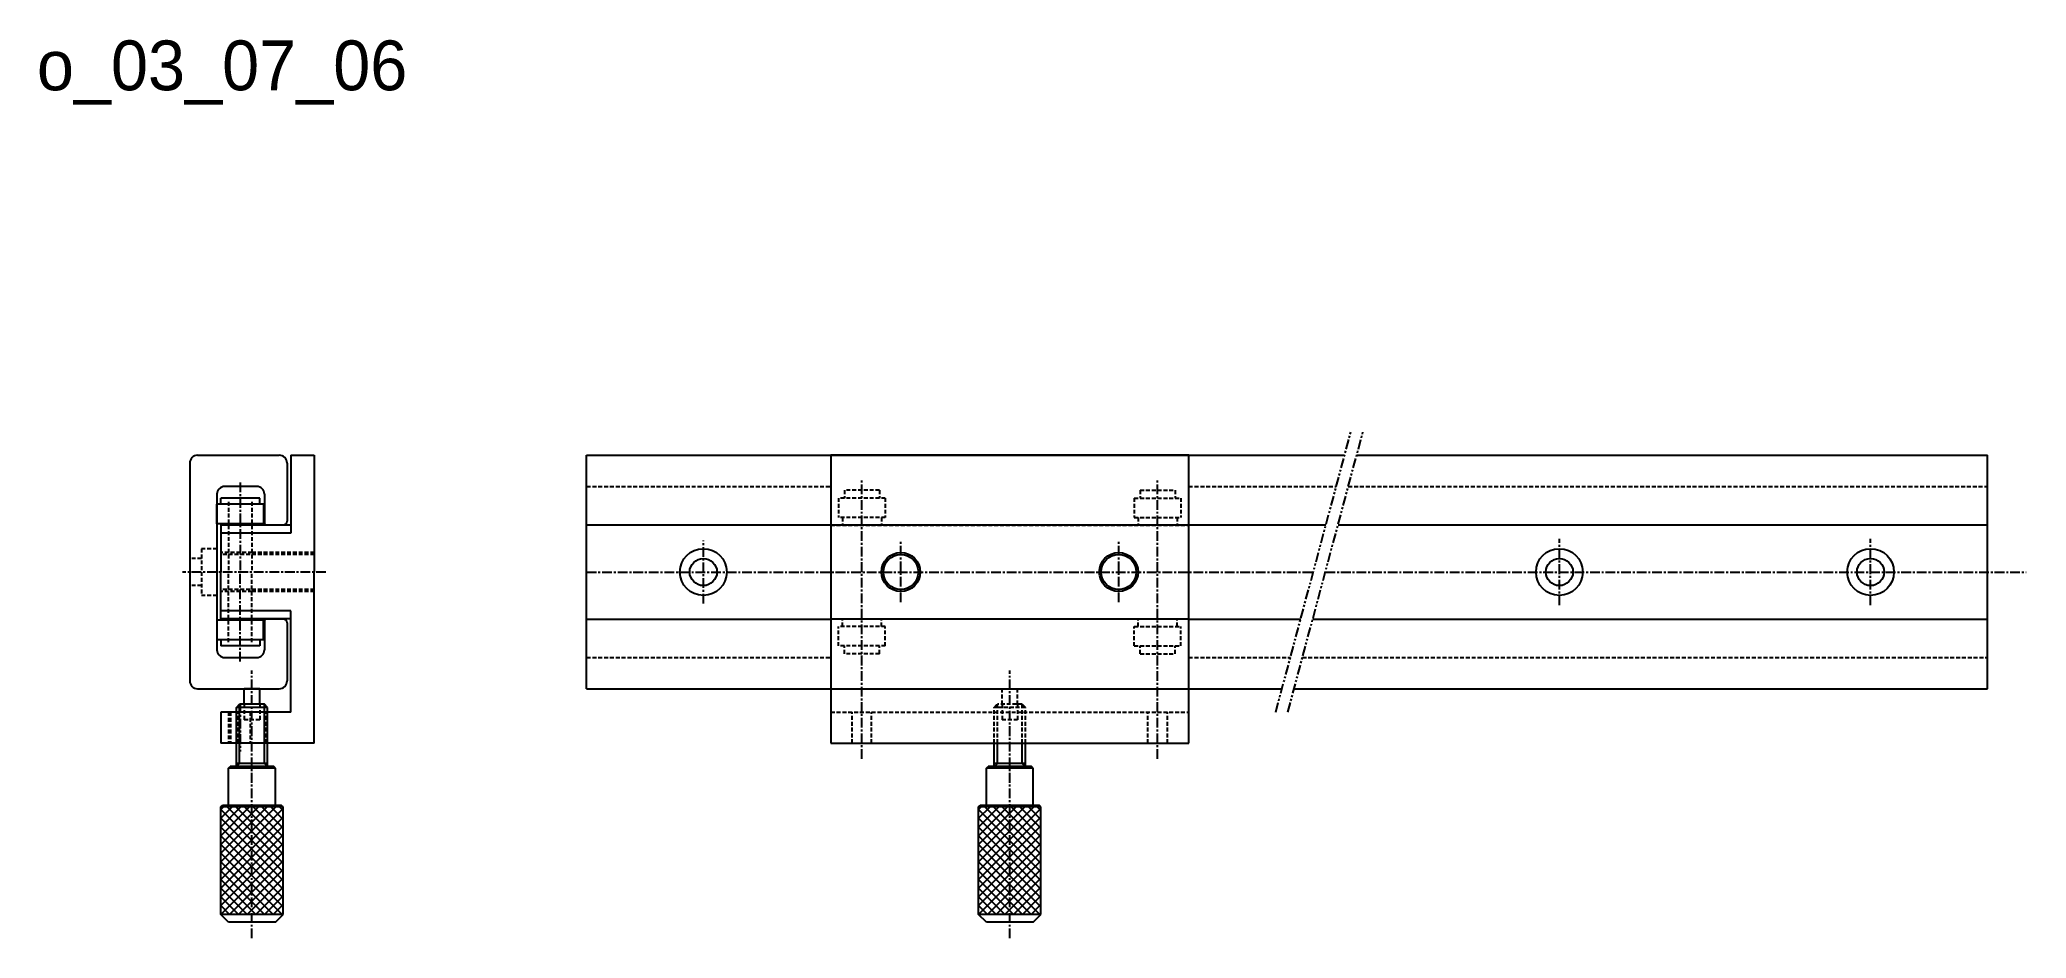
# Model space of a CAD drawing. Extents: x 97 to 352, y 413 to 529.
import ezdxf

# ---------------------------------------------------------------- set-up
doc = ezdxf.new("R2010")
doc.units = 0
for name, pattern in [('CENTER', [2, 1.25, -0.25, 0.25, -0.25]), ('DASHED', [0.75, 0.5, -0.25]), ('PHANTOM', [2.5, 1.25, -0.25, 0.25, -0.25, 0.25, -0.25])]:
    doc.linetypes.add(name, pattern=pattern)
doc.layers.get('0').update_dxf_attribs({"linetype": 'CONTINUOUS'})
doc.layers.add('CENTER', color=1, linetype='CENTER')
doc.styles.add('MSゴシック', font='txt')

# ---------------------------------------------------------------- blocks, each defined once
blk = doc.blocks.new('*U2')
at = {"color": 7, "linetype": 'CONTINUOUS', "style": 'MSゴシック'}
blk.add_text('o_03_07_06', height=6.4, dxfattribs=at).set_placement((46.56, 522.13))
blk = doc.blocks.new('*X3')
at = {"color": 0, "linetype": 'CONTINUOUS'}
for p, q in [((120.03, 422.94), (127.1, 430.01)), ((120.03, 424.07), (125.97, 430.01)), ((120.03, 425.19), (124.85, 430.01)), ((120.03, 426.31), (123.73, 430.01)), ((120.03, 427.43), (122.61, 430.01)), ((120.03, 428.56), (121.48, 430.01)), ((120.03, 429.68), (120.36, 430.01)), ((120.03, 421.82), (128.03, 429.82)), ((120.03, 429.68), (128.03, 421.68)), ((120.82, 430.01), (128.03, 422.8)), ((121.95, 430.01), (128.03, 423.93)), ((123.07, 430.01), (128.03, 425.05)), ((124.19, 430.01), (128.03, 426.17)), ((125.31, 430.01), (128.03, 427.29)), ((126.44, 430.01), (128.03, 428.42)), ((127.56, 430.01), (128.03, 429.54)), ((120.03, 420.7), (128.03, 428.7)), ((120.03, 428.56), (128.03, 420.56)), ((120.03, 419.58), (128.03, 427.58)), ((120.03, 427.43), (128.03, 419.43)), ((120.03, 418.45), (128.03, 426.45)), ((120.03, 426.31), (128.03, 418.31)), ((120.03, 417.33), (128.03, 425.33)), ((120.03, 425.19), (128.03, 417.19)), ((120.03, 416.21), (128.03, 424.21)), ((120.03, 424.07), (127.89, 416.21)), ((120.03, 422.94), (126.77, 416.21)), ((120.03, 421.82), (125.64, 416.21)), ((121.15, 416.21), (128.03, 423.09)), ((122.28, 416.21), (128.03, 421.96)), ((120.03, 420.7), (124.52, 416.21)), ((120.03, 419.58), (123.4, 416.21)), ((123.4, 416.21), (128.03, 420.84)), ((124.52, 416.21), (128.03, 419.72)), ((120.03, 418.45), (122.28, 416.21)), ((120.03, 417.33), (121.15, 416.21)), ((125.64, 416.21), (128.03, 418.6)), ((126.77, 416.21), (128.03, 417.47)), ((127.89, 416.21), (128.03, 416.35))]:
    blk.add_line(p, q, dxfattribs=at)
blk = doc.blocks.new('*X4')
at = {"color": 0, "linetype": 'CONTINUOUS'}
for p, q in [((217.41, 422.94), (224.48, 430.01)), ((217.41, 424.07), (223.36, 430.01)), ((217.41, 425.19), (222.23, 430.01)), ((217.41, 426.31), (221.11, 430.01)), ((217.41, 427.43), (219.99, 430.01)), ((217.41, 428.56), (218.87, 430.01)), ((217.41, 429.68), (217.74, 430.01)), ((217.41, 421.82), (225.41, 429.82)), ((217.41, 429.68), (225.41, 421.68)), ((218.21, 430.01), (225.41, 422.8)), ((219.33, 430.01), (225.41, 423.93)), ((220.45, 430.01), (225.41, 425.05)), ((221.57, 430.01), (225.41, 426.17)), ((222.7, 430.01), (225.41, 427.29)), ((223.82, 430.01), (225.41, 428.42)), ((224.94, 430.01), (225.41, 429.54)), ((217.41, 420.7), (225.41, 428.7)), ((217.41, 428.56), (225.41, 420.56)), ((217.41, 419.58), (225.41, 427.58)), ((217.41, 427.43), (225.41, 419.43)), ((217.41, 418.45), (225.41, 426.45)), ((217.41, 426.31), (225.41, 418.31)), ((217.41, 417.33), (225.41, 425.33)), ((217.41, 425.19), (225.41, 417.19)), ((217.41, 416.21), (225.41, 424.21)), ((217.41, 424.07), (225.27, 416.21)), ((217.41, 422.94), (224.15, 416.21)), ((217.41, 421.82), (223.03, 416.21)), ((218.54, 416.21), (225.41, 423.09)), ((219.66, 416.21), (225.41, 421.96)), ((217.41, 420.7), (221.9, 416.21)), ((217.41, 419.58), (220.78, 416.21)), ((220.78, 416.21), (225.41, 420.84)), ((221.9, 416.21), (225.41, 419.72)), ((217.41, 418.45), (219.66, 416.21)), ((217.41, 417.33), (218.54, 416.21)), ((223.03, 416.21), (225.41, 418.6)), ((224.15, 416.21), (225.41, 417.47)), ((225.27, 416.21), (225.41, 416.35))]:
    blk.add_line(p, q, dxfattribs=at)

msp = doc.modelspace()

# ---------------------------------------------------------------- linework, layer by layer
at = {"color": 3, "linetype": 'PHANTOM'}
for p, q in [((255.59, 442.21), (265.24, 478.21)), ((257.14, 442.21), (266.79, 478.21))]:
    msp.add_line(p, q, dxfattribs=at)
at = {"color": 7, "linetype": 'CONTINUOUS'}
for p, q in [((117.03, 475.21), (127.53, 475.21)), ((129.03, 475.21), (129.03, 466.21)), ((129.03, 475.21), (132.03, 475.21)), ((132.03, 475.21), (132.03, 460.21)), ((167.03, 445.21), (167.03, 475.21)), ((167.03, 475.21), (264.43, 475.21)), ((244.41, 475.21), (198.41, 475.21)), ((198.41, 475.21), (198.41, 438.21)), ((244.41, 438.21), (244.41, 475.21)), ((265.98, 475.21), (347.03, 475.21)), ((347.03, 445.21), (347.03, 475.21)), ((116.03, 474.21), (116.03, 446.21)), ((128.53, 474.21), (128.53, 466.76)), ((119.53, 470.21), (119.53, 450.21)), ((124.63, 471.21), (120.53, 471.21)), ((125.63, 470.21), (125.63, 466.46)), ((125.53, 468.91), (119.53, 468.91)), ((119.53, 466.41), (119.53, 468.91)), ((120.03, 468.91), (120.03, 469.71)), ((125.03, 469.71), (120.03, 469.71)), ((125.03, 468.91), (125.03, 469.71)), ((125.53, 468.91), (125.53, 466.41)), ((125.53, 466.41), (119.53, 466.41)), ((120.03, 466.41), (120.03, 466.21)), ((125.03, 466.41), (120.03, 466.41)), ((120.03, 466.21), (120.03, 460.21)), ((129.03, 466.21), (120.03, 466.21)), ((129.03, 465.21), (120.03, 465.21)), ((125.03, 466.41), (125.03, 466.21)), ((125.83, 466.26), (128.03, 466.26)), ((129.03, 466.21), (129.03, 465.21)), ((167.03, 466.26), (198.41, 466.26)), ((198.41, 466.26), (244.41, 466.26)), ((244.41, 466.26), (262.03, 466.26)), ((263.59, 466.26), (347.03, 466.26)), ((120.03, 454.21), (120.03, 460.21)), ((132.03, 438.21), (132.03, 460.21)), ((129.03, 455.21), (120.03, 455.21)), ((129.03, 454.21), (129.03, 455.21)), ((125.53, 454.01), (119.53, 454.01)), ((119.53, 454.01), (119.53, 451.51)), ((120.03, 454.01), (120.03, 454.21)), ((129.03, 454.21), (120.03, 454.21)), ((125.03, 454.01), (120.03, 454.01)), ((125.03, 454.01), (125.03, 454.21)), ((125.53, 451.51), (125.53, 454.01)), ((125.63, 453.96), (125.63, 450.21)), ((128.03, 454.16), (125.83, 454.16)), ((128.53, 453.66), (128.53, 446.21)), ((129.03, 442.21), (129.03, 454.21)), ((167.03, 454.16), (198.41, 454.16)), ((244.41, 454.16), (198.41, 454.16)), ((244.41, 454.16), (258.79, 454.16)), ((260.34, 454.16), (347.03, 454.16)), ((125.53, 451.51), (119.53, 451.51)), ((120.03, 451.51), (120.03, 450.71)), ((125.03, 450.71), (120.03, 450.71)), ((125.03, 451.51), (125.03, 450.71)), ((120.53, 449.21), (124.63, 449.21)), ((117.03, 445.21), (127.53, 445.21)), ((123.03, 443.21), (123.03, 445.21)), ((125.03, 445.21), (123.03, 445.21)), ((125.03, 443.21), (125.03, 445.21)), ((167.03, 445.21), (198.41, 445.21)), ((198.41, 445.21), (244.41, 445.21)), ((244.41, 445.21), (256.39, 445.21)), ((257.95, 445.21), (347.03, 445.21)), ((129.03, 442.21), (120.03, 442.21)), ((120.03, 442.21), (120.03, 438.21)), ((122.03, 442.81), (122.43, 443.21)), ((122.03, 435.21), (122.03, 442.81)), ((126.03, 442.81), (122.03, 442.81)), ((122.43, 435.61), (122.43, 443.21)), ((125.63, 443.21), (122.43, 443.21)), ((125.63, 435.61), (125.63, 443.21)), ((126.03, 442.81), (125.63, 443.21)), ((126.03, 435.21), (126.03, 442.81)), ((132.03, 438.21), (120.03, 438.21)), ((198.41, 438.21), (244.41, 438.21)), ((219.41, 435.21), (219.41, 438.21)), ((219.81, 435.61), (219.81, 438.21)), ((223.01, 435.61), (223.01, 438.21)), ((223.41, 435.21), (223.41, 438.21)), ((121.03, 435.01), (121.23, 435.21)), ((121.03, 430.21), (121.03, 435.01)), ((127.03, 435.01), (121.03, 435.01)), ((126.83, 435.21), (121.23, 435.21)), ((126.03, 435.61), (122.03, 435.61)), ((122.03, 435.21), (122.43, 435.61)), ((126.03, 435.21), (125.63, 435.61)), ((127.03, 435.01), (126.83, 435.21)), ((127.03, 430.21), (127.03, 435.01)), ((218.41, 435.01), (218.61, 435.21)), ((218.41, 430.21), (218.41, 435.01)), ((224.41, 435.01), (218.41, 435.01)), ((224.21, 435.21), (218.61, 435.21)), ((223.41, 435.61), (219.41, 435.61)), ((219.41, 435.21), (219.81, 435.61)), ((223.41, 435.21), (223.01, 435.61)), ((224.41, 435.01), (224.21, 435.21)), ((224.41, 430.21), (224.41, 435.01)), ((120.03, 430.01), (120.23, 430.21)), ((128.03, 430.01), (120.03, 430.01)), ((120.03, 416.21), (120.03, 430.01)), ((127.83, 430.21), (120.23, 430.21)), ((128.03, 430.01), (127.83, 430.21)), ((128.03, 416.21), (128.03, 430.01)), ((217.41, 430.01), (217.61, 430.21)), ((225.41, 430.01), (217.41, 430.01)), ((217.41, 416.21), (217.41, 430.01)), ((225.21, 430.21), (217.61, 430.21)), ((225.41, 430.01), (225.21, 430.21)), ((225.41, 416.21), (225.41, 430.01)), ((128.03, 416.21), (120.03, 416.21)), ((121.03, 415.21), (120.03, 416.21)), ((127.03, 415.21), (128.03, 416.21)), ((225.41, 416.21), (217.41, 416.21)), ((218.41, 415.21), (217.41, 416.21)), ((224.41, 415.21), (225.41, 416.21)), ((127.03, 415.21), (121.03, 415.21)), ((224.41, 415.21), (218.41, 415.21))]:
    msp.add_line(p, q, dxfattribs=at)
at = {"color": 3, "linetype": 'DASHED'}
for p, q in [((167.03, 471.21), (198.41, 471.21)), ((204.66, 470.71), (200.16, 470.71)), ((200.16, 470.71), (200.16, 469.71)), ((204.66, 470.71), (204.66, 469.71)), ((238.16, 470.71), (242.66, 470.71)), ((238.16, 470.71), (238.16, 469.71)), ((242.66, 470.71), (242.66, 469.71)), ((244.41, 471.21), (263.36, 471.21)), ((264.91, 471.21), (347.03, 471.21)), ((121.03, 469.21), (121.03, 460.21)), ((124.03, 469.21), (124.03, 460.21)), ((199.41, 469.71), (199.41, 467.21)), ((205.41, 469.71), (199.41, 469.71)), ((205.41, 467.21), (199.41, 467.21)), ((199.91, 467.21), (199.91, 466.21)), ((204.91, 467.21), (204.91, 466.21)), ((205.41, 469.71), (205.41, 467.21)), ((237.41, 469.71), (243.41, 469.71)), ((237.41, 469.71), (237.41, 467.21)), ((237.41, 467.21), (243.41, 467.21)), ((237.91, 467.21), (237.91, 466.21)), ((242.91, 467.21), (242.91, 466.21)), ((243.41, 469.71), (243.41, 467.21)), ((198.41, 466.21), (244.41, 466.21)), ((117.53, 463.21), (117.53, 457.21)), ((119.53, 463.21), (117.53, 463.21)), ((124.03, 462.71), (120.03, 462.71)), ((132.03, 462.46), (120.03, 462.46)), ((132.03, 462.71), (124.03, 462.71)), ((117.53, 461.96), (116.03, 461.96)), ((121.03, 451.21), (121.03, 460.21)), ((124.03, 451.21), (124.03, 460.21)), ((117.53, 458.46), (116.03, 458.46)), ((119.53, 457.21), (117.53, 457.21)), ((132.03, 457.96), (120.03, 457.96)), ((124.03, 457.71), (120.03, 457.71)), ((132.03, 457.71), (124.03, 457.71)), ((198.41, 454.21), (244.41, 454.21)), ((199.41, 450.71), (199.41, 453.21)), ((205.41, 453.21), (199.41, 453.21)), ((199.91, 453.21), (199.91, 454.21)), ((204.91, 453.21), (204.91, 454.21)), ((205.41, 450.71), (205.41, 453.21)), ((237.41, 453.21), (243.41, 453.21)), ((237.41, 450.71), (237.41, 453.21)), ((237.91, 453.21), (237.91, 454.21)), ((242.91, 453.21), (242.91, 454.21)), ((243.41, 450.71), (243.41, 453.21)), ((205.41, 450.71), (199.41, 450.71)), ((200.16, 449.71), (200.16, 450.71)), ((204.66, 449.71), (200.16, 449.71)), ((204.66, 449.71), (204.66, 450.71)), ((237.41, 450.71), (243.41, 450.71)), ((238.16, 449.71), (238.16, 450.71)), ((238.16, 449.71), (242.66, 449.71)), ((242.66, 449.71), (242.66, 450.71)), ((167.03, 449.21), (198.41, 449.21)), ((244.41, 449.21), (257.47, 449.21)), ((259.02, 449.21), (347.03, 449.21)), ((220.41, 443.21), (220.41, 445.21)), ((220.41, 445.21), (222.41, 445.21)), ((222.41, 443.21), (222.41, 445.21)), ((121.03, 442.21), (121.03, 438.21)), ((121.28, 442.21), (121.28, 438.21)), ((122.03, 438.21), (122.03, 442.21)), ((122.23, 438.21), (122.23, 442.21)), ((123.03, 443.21), (123.03, 441.21)), ((123.78, 442.21), (123.78, 438.21)), ((125.03, 443.21), (125.03, 441.21)), ((125.83, 438.21), (125.83, 442.21)), ((126.03, 438.21), (126.03, 442.21)), ((198.41, 442.21), (244.41, 442.21)), ((201.16, 438.21), (201.16, 442.21)), ((203.66, 438.21), (203.66, 442.21)), ((219.41, 442.81), (219.81, 443.21)), ((223.41, 442.81), (219.41, 442.81)), ((219.41, 438.21), (219.41, 442.81)), ((223.01, 443.21), (219.81, 443.21)), ((219.81, 438.21), (219.81, 443.21)), ((220.41, 443.21), (220.41, 441.21)), ((222.41, 443.21), (222.41, 441.21)), ((223.41, 442.81), (223.01, 443.21)), ((223.01, 438.21), (223.01, 443.21)), ((223.41, 438.21), (223.41, 442.81)), ((239.16, 438.21), (239.16, 442.21)), ((241.66, 438.21), (241.66, 442.21)), ((125.03, 441.21), (123.03, 441.21)), ((222.41, 441.21), (220.41, 441.21))]:
    msp.add_line(p, q, dxfattribs=at)
at = {"color": 7, "linetype": 'CONTINUOUS'}
for centre, radius in [((182.03, 460.21), 3), ((207.41, 460.21), 2.25), ((235.41, 460.21), 2.25), ((292.03, 460.21), 3), ((332.03, 460.21), 3), ((182.03, 460.21), 1.75), ((292.03, 460.21), 1.75), ((332.03, 460.21), 1.75)]:
    msp.add_circle(centre, radius, dxfattribs=at)
at = {"color": 3, "linetype": 'CONTINUOUS'}
for centre in [(207.41, 460.21), (235.41, 460.21)]:
    msp.add_circle(centre, 2.5, dxfattribs=at)
at = {"color": 7, "linetype": 'CONTINUOUS'}
for centre, radius, start, end in [((117.03, 474.21), 1, 90, 180), ((127.53, 474.21), 1, 0, 90), ((120.53, 470.21), 1, 90, 180), ((124.63, 470.21), 1, 0, 90), ((125.83, 466.46), 0.2, 180, 270), ((128.03, 466.76), 0.5, 270, 0), ((125.83, 453.96), 0.2, 90, 180), ((128.03, 453.66), 0.5, 0, 90), ((120.53, 450.21), 1, 180, 270), ((124.63, 450.21), 1, 270, 0), ((117.03, 446.21), 1, 180, 270), ((127.53, 446.21), 1, 270, 0)]:
    msp.add_arc(centre, radius, start, end, dxfattribs=at)
at = {"layer": 'CENTER', "color": 1, "linetype": 'CENTER'}
for p, q in [((122.53, 471.71), (122.53, 460.21)), ((202.41, 436.21), (202.41, 472.01)), ((240.41, 436.21), (240.41, 472.01)), ((182.03, 456.17), (182.03, 464.24)), ((207.41, 456.33), (207.41, 464.09)), ((235.41, 456.33), (235.41, 464.09)), ((292.03, 455.95), (292.03, 464.47)), ((332.03, 455.95), (332.03, 464.47)), ((133.52, 460.21), (115.1, 460.21)), ((122.53, 448.71), (122.53, 460.21)), ((167.03, 460.21), (260.41, 460.21)), ((261.97, 460.21), (352.03, 460.21)), ((124.03, 413.13), (124.03, 447.57)), ((221.41, 413.13), (221.41, 447.57)), ((122.53, 443.35), (122.53, 437.14))]:
    msp.add_line(p, q, dxfattribs=at)

# ---------------------------------------------------------------- block references
at = {"color": 7, "linetype": 'CONTINUOUS'}
for name, p in [('*U2', (49.83, 0)), ('*X3', (0, 0)), ('*X4', (0, 0))]:
    msp.add_blockref(name, p, dxfattribs=at)

doc.saveas('drawing.dxf')
